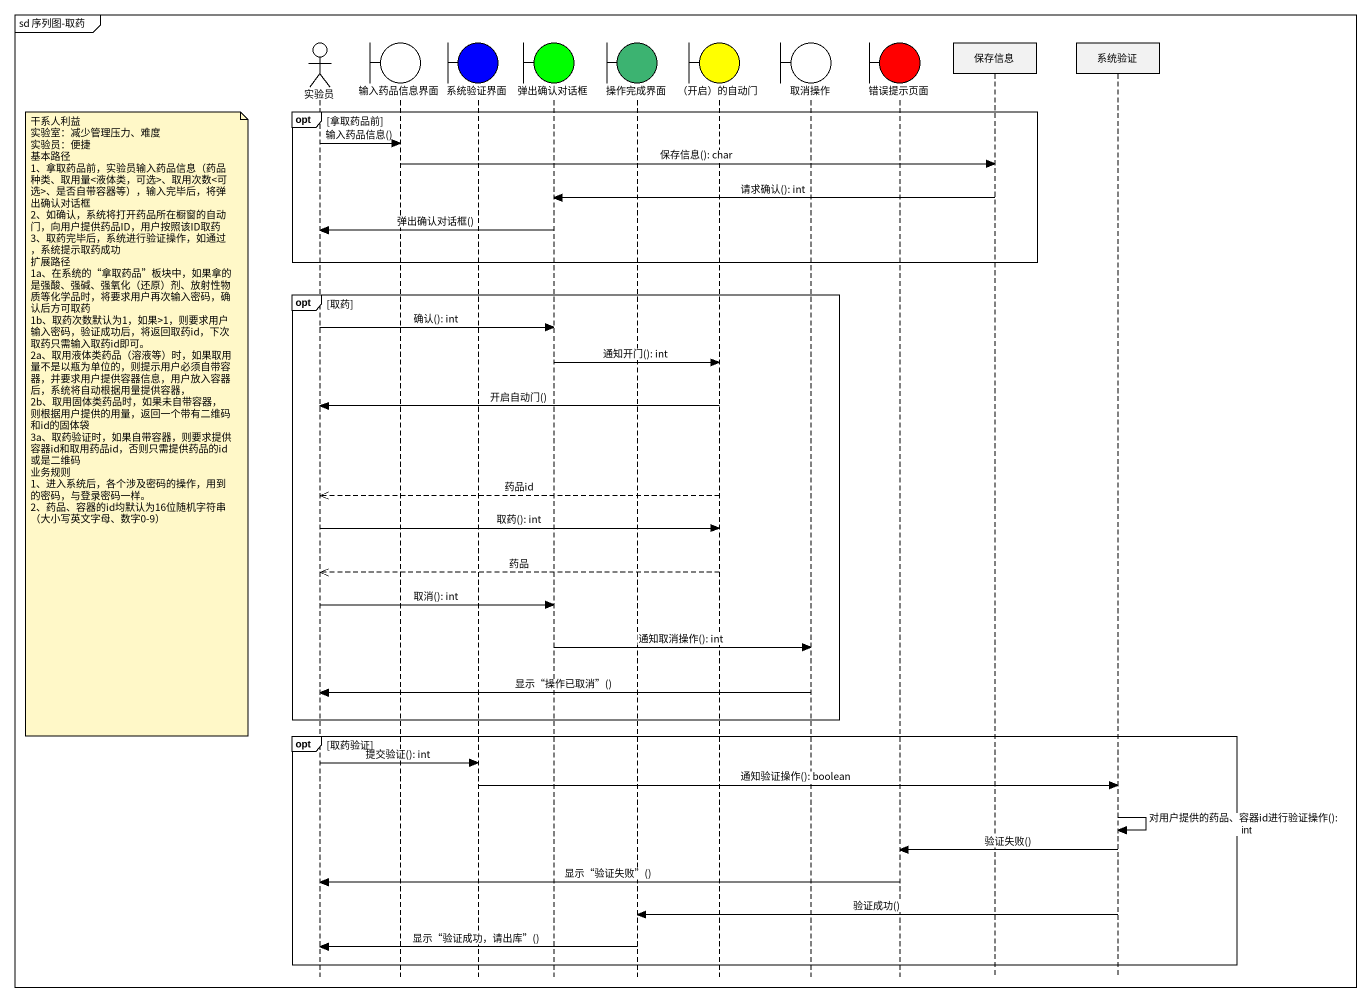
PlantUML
@startuml
mainframe sd 序列图-取药
hide footbox
actor 实验员
boundary 输入药品信息界面
boundary 系统验证界面 #0000FF
boundary 弹出确认对话框 #00FF00
boundary 操作完成界面 #3CB371
boundary "（开启）的自动门" as 开启_的自动门 #FFFF00
boundary 取消操作
boundary 错误提示页面 #FF0000
participant 保存信息
participant 系统验证

opt 拿取药品前
  实验员 -> 输入药品信息界面 : 输入药品信息()
  输入药品信息界面 -> 保存信息 : 保存信息(): char
  保存信息 -> 弹出确认对话框 : 请求确认(): int
  弹出确认对话框 -> 实验员 : 弹出确认对话框()
end
opt 取药
  实验员 -> 弹出确认对话框 : 确认(): int
  弹出确认对话框 -> 开启_的自动门 : 通知开门(): int
  开启_的自动门 -> 实验员 : 开启自动门()
  note left of 实验员
    干系人利益
    实验室：减少管理压力、难度
    实验员：便捷
    基本路径
    1、拿取药品前，实验员输入药品信息（药品种类、取用量<液体类，可选>、取用次数<可选>、是否自带容器等），输入完毕后，将弹出确认对话框
    2、如确认，系统将打开药品所在橱窗的自动门，向用户提供药品ID，用户按照该ID取药
    3、取药完毕后，系统进行验证操作，如通过，系统提示取药成功
    扩展路径
    1a、在系统的“拿取药品”板块中，如果拿的是强酸、强碱、强氧化（还原）剂、放射性物质等化学品时，将要求用户再次输入密码，确认后方可取药
    1b、取药次数默认为1，如果>1，则要求用户输入密码，验证成功后，将返回取药id，下次取药只需输入取药id即可。
    2a、取用液体类药品（溶液等）时，如果取用量不是以瓶为单位的，则提示用户必须自带容器，并要求用户提供容器信息，用户放入容器后，系统将自动根据用量提供容器，
    2b、取用固体类药品时，如果未自带容器，则根据用户提供的用量，返回一个带有二维码和id的固体袋
    3a、取药验证时，如果自带容器，则要求提供容器id和取用药品id，否则只需提供药品的id或是二维码
    业务规则
    1、进入系统后，各个涉及密码的操作，用到的密码，与登录密码一样。
    2、药品、容器的id均默认为16位随机字符串（大小写英文字母、数字0-9）
  end note
  开启_的自动门 -->> 实验员 : 药品id
  实验员 -> 开启_的自动门 : 取药(): int
  开启_的自动门 -->> 实验员 : 药品
  实验员 -> 弹出确认对话框 : 取消(): int
  弹出确认对话框 -> 取消操作 : 通知取消操作(): int
  取消操作 -> 实验员 : 显示“操作已取消”()
end
opt 取药验证
  实验员 -> 系统验证界面 : 提交验证(): int
  系统验证界面 -> 系统验证 : 通知验证操作(): boolean
  系统验证 -> 系统验证 : 对用户提供的药品、容器id进行验证操作(): int
  系统验证 -> 错误提示页面 : 验证失败()
  错误提示页面 -> 实验员 : 显示“验证失败”()
  系统验证 -> 操作完成界面 : 验证成功()
  操作完成界面 -> 实验员 : 显示“验证成功，请出库”()
end
@enduml
